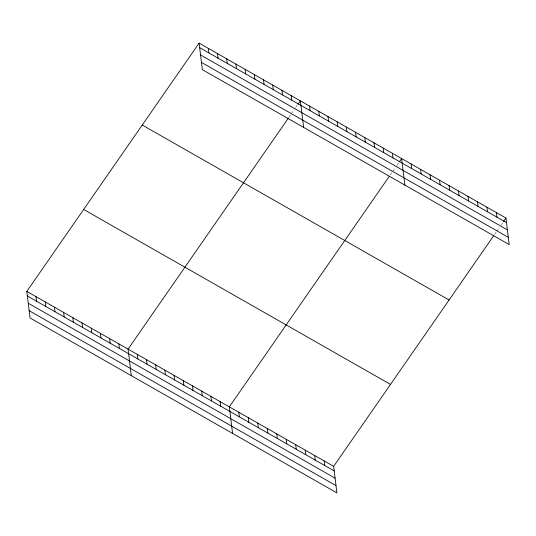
<?xml version="1.0" encoding="UTF-8"?>
<svg xmlns="http://www.w3.org/2000/svg" width="536" height="536" viewBox="0 0 536 536"><rect width="100%" height="100%" fill="white"/><g stroke="black" fill="none" stroke-linecap="round" stroke-linejoin="round"><path stroke-width="0.4" stroke-dasharray="2.68 2.01" d="M288.984 117.23L290.88 114.496M291.35 113.813L294.197 109.719M295.617 107.669L297.514 104.935M390.242 174.957L395.454 167.446M396.875 165.396L398.771 162.669M494.567 234.44L496.463 231.706M496.939 231.023L499.78 226.929M501.2 224.879L503.096 222.145"/><path stroke-width="0.8" d="M493.623 235.806L333.647 466.347L336.903 492.892L30.056 317.949L26.8 291.41L199.097 43.108L505.944 218.052L509.2 244.59L202.353 69.653L199.097 43.108M288.509 117.913L128.057 349.137L131.32 375.682M297.989 104.252L300.354 100.842L303.617 127.38M389.297 176.324L229.314 406.871L232.577 433.41M399.246 161.986L401.611 158.569L404.874 185.114M503.572 221.462L505.944 218.052M199.66 47.677L506.5 222.614M200.544 54.927L507.391 229.87M201.462 62.397L508.309 237.341M142.241 125.049L449.081 299.986M83.656 209.469L390.503 384.413M26.8 291.41L333.647 466.347M27.363 295.973L334.203 470.916M28.254 303.222L335.094 478.166M29.165 310.699L336.012 485.636M496.457 212.645L497.019 217.207M486.969 207.238L487.532 211.8M477.489 201.831L478.052 206.394M468.002 196.424L468.565 200.987M458.521 191.017L459.077 195.58M449.034 185.61L449.597 190.173M439.553 180.203L440.11 184.766M430.066 174.796L430.629 179.359M420.586 169.383L421.142 173.952M411.099 163.976L411.661 168.545M392.406 153.323L392.968 157.886M383.207 148.077L383.763 152.639M374.001 142.824L374.557 147.393M364.795 137.578L365.351 142.141M355.589 132.332L356.145 136.894M346.383 127.079L346.939 131.648M337.178 121.833L337.74 126.402M327.972 116.587L328.535 121.149M318.766 111.341L319.329 115.903M309.56 106.088L310.123 110.657M291.149 95.596L291.711 100.158M281.943 90.343L282.505 94.912M324.159 460.94L324.722 465.503M272.737 85.097L273.3 89.659M314.679 455.533L315.235 460.096M263.531 79.851L264.094 84.413M305.192 450.126L305.755 454.689M254.325 74.598L254.888 79.167M295.705 444.719L296.267 449.282M245.126 69.352L245.682 73.914M286.224 439.312L286.787 443.875M235.92 64.106L236.477 68.668M276.737 433.905L277.3 438.468M226.715 58.853L227.271 63.422M267.256 428.498L267.812 433.061M217.509 53.607L218.065 58.169M257.769 423.092L258.332 427.654M208.303 48.361L208.866 52.923M248.289 417.685L248.845 422.247M238.801 412.278L239.364 416.841M220.115 401.618L220.671 406.188M210.909 396.372L211.465 400.935M201.704 391.126L202.26 395.689M192.498 385.873L193.054 390.442M183.292 380.627L183.848 385.19M174.086 375.381L174.649 379.944M164.88 370.128L165.443 374.698M155.674 364.882L156.237 369.445M146.469 359.636L147.031 364.199M137.263 354.383L137.826 358.953M118.851 343.891L119.414 348.454M109.646 338.638L110.208 343.208M100.44 333.392L101.003 337.961M91.241 328.146L91.797 332.709M82.035 322.9L82.591 327.463M72.829 317.647L73.385 322.216M63.623 312.401L64.179 316.964M54.417 307.155L54.974 311.718M45.212 301.902L45.774 306.471M36.006 296.656L36.569 301.219"/></g></svg>
